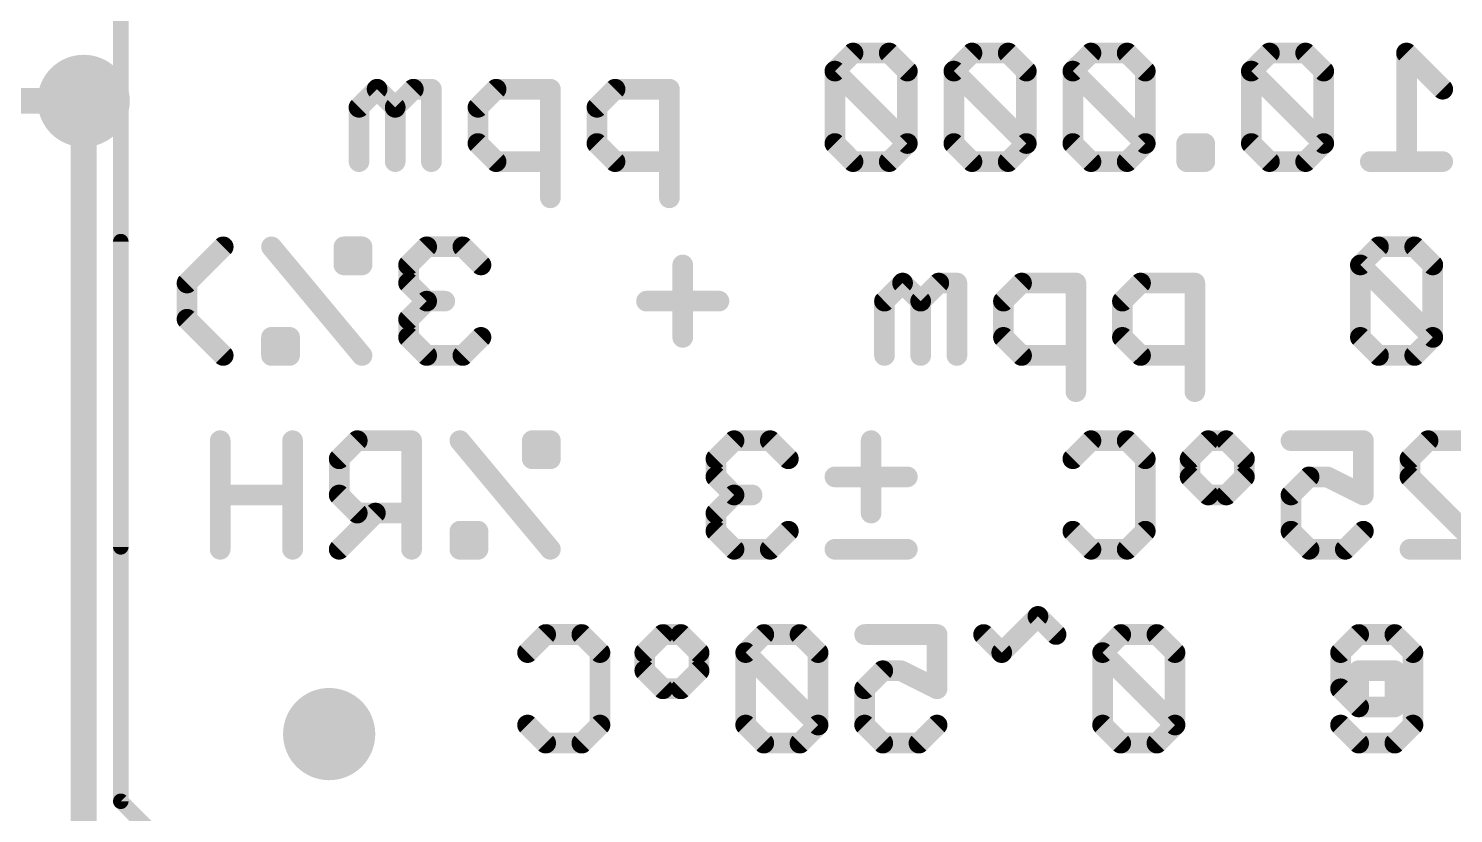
# Model space of a CAD drawing. Extents: x -8.1 to 51, y -8.2 to 25.5.
# Drawn here: x 8.47 to 22.48, y 10.52 to 18.24 of the extents above; entities that cross this region are included whole.
import ezdxf

# ---------------------------------------------------------------- set-up
doc = ezdxf.new("R2010")
doc.units = 0
for name, color, linetype in [('1', 12, 'CONTINUOUS'), ('16', 5, 'CONTINUOUS'), ('18', 110, 'CONTINUOUS'), ('21', 40, 'CONTINUOUS'), ('22', 6, 'CONTINUOUS')]:
    doc.layers.add(name, color=color, linetype=linetype)

# ---------------------------------------------------------------- blocks, each defined once
blk = doc.blocks.new('ROUNDV')
at = {"const_width": 0.5}
blk.add_lwpolyline([(0, -0.25, 1), (0, 0.25, 1), (0, -0.25)], format="xyb", dxfattribs=at)

msp = doc.modelspace()

# ---------------------------------------------------------------- linework, layer by layer
at = {"layer": '1', "const_width": 0.254}
msp.add_lwpolyline([(9.017, 17.526), (7.659, 17.526)], dxfattribs=at)
at = {"layer": '1', "const_width": 0.127}
msp.add_lwpolyline([(9.017, 17.4625, 1), (9.017, 17.5895)], format="xyb", dxfattribs=at)
at = {"layer": '16', "const_width": 0.254}
msp.add_lwpolyline([(9.017, 9.271), (9.017, 17.526)], dxfattribs=at)
at = {"layer": '16', "const_width": 0.127}
msp.add_lwpolyline([(9.0805, 17.526, 1), (8.9535, 17.526)], format="xyb", dxfattribs=at)
at = {"layer": '21', "const_width": 0.1524}
for points in [[(9.382, 19.643), (9.382, 13.143)], [(9.382, 10.643), (9.382, 16.143)], [(9.382, 10.643), (13.382, 6.643)]]:
    msp.add_lwpolyline(points, dxfattribs=at)
at = {"layer": '21', "const_width": 0.0762}
for points in [[(9.4201, 16.143, 1), (9.3439, 16.143)], [(9.3439, 13.143, 1), (9.4201, 13.143)], [(9.3439, 10.643, 1), (9.4201, 10.643)], [(9.4089, 10.6699, 1), (9.3551, 10.6161)]]:
    msp.add_lwpolyline(points, format="xyb", dxfattribs=at)
at = {"layer": '22', "const_width": 0.2032}
for points in [[(16.5788, 17.9968), (16.4009, 17.8189)], [(16.9347, 17.9968), (16.5788, 17.9968)], [(17.1127, 17.8189), (16.9347, 17.9968)], [(17.7482, 17.9968), (17.5703, 17.8189)], [(18.1041, 17.9968), (17.7482, 17.9968)], [(18.2821, 17.8189), (18.1041, 17.9968)], [(18.9176, 17.9968), (18.7396, 17.8189)], [(19.2735, 17.9968), (18.9176, 17.9968)], [(19.4515, 17.8189), (19.2735, 17.9968)], [(20.6717, 17.9968), (20.4937, 17.8189)], [(21.0276, 17.9968), (20.6717, 17.9968)], [(21.2055, 17.8189), (21.0276, 17.9968)], [(22.3749, 17.6409), (22.019, 17.9968)], [(22.019, 17.9968), (22.019, 16.9291)], [(16.4009, 17.8189), (16.4009, 17.1071)], [(17.1127, 17.1071), (16.4009, 17.8189)], [(17.1127, 17.1071), (17.1127, 17.8189)], [(17.5703, 17.8189), (17.5703, 17.1071)], [(18.2821, 17.1071), (17.5703, 17.8189)], [(18.2821, 17.1071), (18.2821, 17.8189)], [(18.7396, 17.8189), (18.7396, 17.1071)], [(19.4515, 17.1071), (18.7396, 17.8189)], [(19.4515, 17.1071), (19.4515, 17.8189)], [(20.4937, 17.8189), (20.4937, 17.1071)], [(21.2055, 17.1071), (20.4937, 17.8189)], [(21.2055, 17.1071), (21.2055, 17.8189)], [(11.9012, 17.6409), (11.7233, 17.463)], [(12.0792, 17.463), (11.9012, 17.6409)], [(12.2571, 17.6409), (12.0792, 17.463)], [(12.4351, 17.6409), (12.2571, 17.6409)], [(12.4351, 16.9291), (12.4351, 17.6409)], [(13.0706, 17.6409), (12.8927, 17.463)], [(13.6045, 17.6409), (13.0706, 17.6409)], [(13.6045, 16.5732), (13.6045, 17.6409)], [(14.24, 17.6409), (14.0621, 17.463)], [(14.7739, 17.6409), (14.24, 17.6409)], [(14.7739, 16.5732), (14.7739, 17.6409)], [(11.7233, 17.463), (11.7233, 16.9291)], [(12.0792, 17.463), (12.0792, 16.9291)], [(12.8927, 17.463), (12.8927, 17.1071)], [(14.0621, 17.463), (14.0621, 17.1071)], [(12.8927, 17.1071), (13.0706, 16.9291)], [(14.0621, 17.1071), (14.24, 16.9291)], [(16.4009, 17.1071), (16.5788, 16.9291)], [(16.9347, 16.9291), (17.1127, 17.1071)], [(17.5703, 17.1071), (17.7482, 16.9291)], [(18.1041, 16.9291), (18.2821, 17.1071)], [(18.7396, 17.1071), (18.9176, 16.9291)], [(19.2735, 16.9291), (19.4515, 17.1071)], [(20.0361, 17.1071), (19.8582, 17.1071)], [(19.8582, 17.1071), (19.8582, 16.9291)], [(20.0361, 16.9291), (20.0361, 17.1071)], [(20.4937, 17.1071), (20.6717, 16.9291)], [(21.0276, 16.9291), (21.2055, 17.1071)], [(13.0706, 16.9291), (13.6045, 16.9291)], [(14.24, 16.9291), (14.7739, 16.9291)], [(16.5788, 16.9291), (16.9347, 16.9291)], [(17.7482, 16.9291), (18.1041, 16.9291)], [(18.9176, 16.9291), (19.2735, 16.9291)], [(19.8582, 16.9291), (20.0361, 16.9291)], [(20.6717, 16.9291), (21.0276, 16.9291)], [(22.3749, 16.9291), (21.6631, 16.9291)], [(10.0327, 15.7359), (10.3886, 16.0918)], [(11.7529, 15.0241), (10.8632, 16.0918)], [(11.7529, 16.0918), (11.575, 16.0918)], [(11.575, 16.0918), (11.575, 15.9139)], [(11.7529, 15.9139), (11.7529, 16.0918)], [(12.3885, 16.0918), (12.2105, 15.9139)], [(12.7444, 16.0918), (12.3885, 16.0918)], [(12.9223, 15.9139), (12.7444, 16.0918)], [(21.7436, 16.0918), (21.5657, 15.9139)], [(22.0995, 16.0918), (21.7436, 16.0918)], [(22.2775, 15.9139), (22.0995, 16.0918)], [(11.575, 15.9139), (11.7529, 15.9139)], [(12.2105, 15.9139), (12.2105, 15.7359)], [(14.9052, 15.9139), (14.9052, 15.202)], [(21.5657, 15.9139), (21.5657, 15.202)], [(22.2775, 15.202), (21.5657, 15.9139)], [(22.2775, 15.202), (22.2775, 15.9139)], [(10.0327, 15.38), (10.0327, 15.7359)], [(12.2105, 15.7359), (12.3885, 15.558)], [(17.0661, 15.7359), (16.8881, 15.558)], [(17.244, 15.558), (17.0661, 15.7359)], [(17.422, 15.7359), (17.244, 15.558)], [(17.5999, 15.7359), (17.422, 15.7359)], [(17.5999, 15.0241), (17.5999, 15.7359)], [(18.2355, 15.7359), (18.0575, 15.558)], [(18.7693, 15.7359), (18.2355, 15.7359)], [(18.7693, 14.6682), (18.7693, 15.7359)], [(19.4048, 15.7359), (19.2269, 15.558)], [(19.9387, 15.7359), (19.4048, 15.7359)], [(19.9387, 14.6682), (19.9387, 15.7359)], [(12.3885, 15.558), (12.2105, 15.38)], [(12.3885, 15.558), (12.5664, 15.558)], [(15.2611, 15.558), (14.5493, 15.558)], [(16.8881, 15.558), (16.8881, 15.0241)], [(17.244, 15.558), (17.244, 15.0241)], [(18.0575, 15.558), (18.0575, 15.202)], [(19.2269, 15.558), (19.2269, 15.202)], [(10.3886, 15.0241), (10.0327, 15.38)], [(12.2105, 15.38), (12.2105, 15.202)], [(11.0411, 15.202), (10.8632, 15.202)], [(10.8632, 15.202), (10.8632, 15.0241)], [(11.0411, 15.0241), (11.0411, 15.202)], [(12.2105, 15.202), (12.3885, 15.0241)], [(12.7444, 15.0241), (12.9223, 15.202)], [(18.0575, 15.202), (18.2355, 15.0241)], [(19.2269, 15.202), (19.4048, 15.0241)], [(21.5657, 15.202), (21.7436, 15.0241)], [(22.0995, 15.0241), (22.2775, 15.202)], [(10.8632, 15.0241), (11.0411, 15.0241)], [(12.3885, 15.0241), (12.7444, 15.0241)], [(18.2355, 15.0241), (18.7693, 15.0241)], [(19.4048, 15.0241), (19.9387, 15.0241)], [(21.7436, 15.0241), (22.0995, 15.0241)], [(10.359, 14.1868), (10.359, 13.1191)], [(11.0708, 13.1191), (11.0708, 14.1868)], [(11.7063, 14.1868), (11.5284, 14.0089)], [(12.2402, 14.1868), (11.7063, 14.1868)], [(12.2402, 13.1191), (12.2402, 14.1868)], [(13.6045, 13.1191), (12.7147, 14.1868)], [(13.6045, 14.1868), (13.4265, 14.1868)], [(13.4265, 14.1868), (13.4265, 14.0089)], [(13.6045, 14.0089), (13.6045, 14.1868)], [(15.4094, 14.1868), (15.2315, 14.0089)], [(15.7653, 14.1868), (15.4094, 14.1868)], [(15.9433, 14.0089), (15.7653, 14.1868)], [(16.7568, 14.1868), (16.7568, 13.475)], [(18.7396, 14.0089), (18.9176, 14.1868)], [(18.9176, 14.1868), (19.2735, 14.1868)], [(19.2735, 14.1868), (19.4515, 14.0089)], [(20.07, 14.1868), (19.8921, 14.0089)], [(20.248, 14.1868), (20.07, 14.1868)], [(20.426, 14.0089), (20.248, 14.1868)], [(20.8835, 14.1868), (21.5953, 14.1868)], [(21.5953, 14.1868), (21.5953, 13.653)], [(22.0529, 14.0089), (22.2309, 14.1868)], [(22.2309, 14.1868), (22.5868, 14.1868)], [(11.5284, 14.0089), (11.5284, 13.653)], [(13.4265, 14.0089), (13.6045, 14.0089)], [(15.2315, 14.0089), (15.2315, 13.8309)], [(19.4515, 14.0089), (19.4515, 13.2971)], [(19.8921, 14.0089), (19.8921, 13.8309)], [(20.426, 13.8309), (20.426, 14.0089)], [(22.0529, 13.8309), (22.0529, 14.0089)], [(15.2315, 13.8309), (15.4094, 13.653)], [(17.1127, 13.8309), (16.4009, 13.8309)], [(19.8921, 13.8309), (20.07, 13.653)], [(20.248, 13.653), (20.426, 13.8309)], [(21.0615, 13.8309), (20.8835, 13.653)], [(21.2394, 13.8309), (21.0615, 13.8309)], [(21.5953, 13.653), (21.2394, 13.8309)], [(22.7647, 13.1191), (22.0529, 13.8309)], [(11.0708, 13.653), (10.359, 13.653)], [(11.5284, 13.653), (11.7063, 13.475)], [(15.4094, 13.653), (15.2315, 13.475)], [(15.4094, 13.653), (15.5874, 13.653)], [(20.07, 13.653), (20.248, 13.653)], [(20.8835, 13.653), (20.8835, 13.2971)], [(11.8843, 13.475), (11.5284, 13.1191)], [(11.7063, 13.475), (12.2402, 13.475)], [(15.2315, 13.475), (15.2315, 13.2971)], [(12.8927, 13.2971), (12.7147, 13.2971)], [(12.7147, 13.2971), (12.7147, 13.1191)], [(12.8927, 13.1191), (12.8927, 13.2971)], [(15.2315, 13.2971), (15.4094, 13.1191)], [(15.7653, 13.1191), (15.9433, 13.2971)], [(18.9176, 13.1191), (18.7396, 13.2971)], [(19.4515, 13.2971), (19.2735, 13.1191)], [(20.8835, 13.2971), (21.0615, 13.1191)], [(21.4174, 13.1191), (21.5953, 13.2971)], [(12.7147, 13.1191), (12.8927, 13.1191)], [(15.4094, 13.1191), (15.7653, 13.1191)], [(17.1127, 13.1191), (16.4009, 13.1191)], [(19.2735, 13.1191), (18.9176, 13.1191)], [(21.0615, 13.1191), (21.4174, 13.1191)], [(22.0529, 13.1191), (22.7647, 13.1191)], [(18.3965, 12.4598), (18.0405, 12.1039)], [(18.5744, 12.2818), (18.3965, 12.4598)], [(13.3799, 12.1039), (13.5579, 12.2818)], [(13.5579, 12.2818), (13.9138, 12.2818)], [(13.9138, 12.2818), (14.0917, 12.1039)], [(14.7103, 12.2818), (14.5324, 12.1039)], [(14.8883, 12.2818), (14.7103, 12.2818)], [(15.0662, 12.1039), (14.8883, 12.2818)], [(15.7018, 12.2818), (15.5238, 12.1039)], [(16.0577, 12.2818), (15.7018, 12.2818)], [(16.2356, 12.1039), (16.0577, 12.2818)], [(16.6932, 12.2818), (17.405, 12.2818)], [(17.405, 12.2818), (17.405, 11.748)], [(18.0405, 12.1039), (17.8626, 12.2818)], [(19.2099, 12.2818), (19.032, 12.1039)], [(19.5659, 12.2818), (19.2099, 12.2818)], [(19.7438, 12.1039), (19.5659, 12.2818)], [(21.5487, 12.2818), (21.3708, 12.1039)], [(21.9046, 12.2818), (21.5487, 12.2818)], [(22.0826, 12.1039), (21.9046, 12.2818)], [(14.0917, 12.1039), (14.0917, 11.3921)], [(14.5324, 12.1039), (14.5324, 11.9259)], [(15.0662, 11.9259), (15.0662, 12.1039)], [(15.5238, 12.1039), (15.5238, 11.3921)], [(16.2356, 11.3921), (15.5238, 12.1039)], [(16.2356, 11.3921), (16.2356, 12.1039)], [(19.032, 12.1039), (19.032, 11.3921)], [(19.7438, 11.3921), (19.032, 12.1039)], [(19.7438, 11.3921), (19.7438, 12.1039)], [(21.3708, 12.1039), (21.3708, 11.748)], [(22.0826, 11.3921), (22.0826, 12.1039)], [(14.5324, 11.9259), (14.7103, 11.748)], [(14.8883, 11.748), (15.0662, 11.9259)], [(16.8712, 11.9259), (16.6932, 11.748)], [(17.0491, 11.9259), (16.8712, 11.9259)], [(17.405, 11.748), (17.0491, 11.9259)], [(21.9046, 11.9259), (21.5487, 11.9259)], [(21.5487, 11.9259), (21.5487, 11.57)], [(21.9046, 11.57), (21.9046, 11.9259)], [(14.7103, 11.748), (14.8883, 11.748)], [(16.6932, 11.748), (16.6932, 11.3921)], [(21.3708, 11.748), (21.5487, 11.57)], [(21.5487, 11.57), (21.9046, 11.57)], [(13.5579, 11.2141), (13.3799, 11.3921)], [(14.0917, 11.3921), (13.9138, 11.2141)], [(15.5238, 11.3921), (15.7018, 11.2141)], [(16.0577, 11.2141), (16.2356, 11.3921)], [(16.6932, 11.3921), (16.8712, 11.2141)], [(17.2271, 11.2141), (17.405, 11.3921)], [(19.032, 11.3921), (19.2099, 11.2141)], [(19.5659, 11.2141), (19.7438, 11.3921)], [(21.3708, 11.3921), (21.5487, 11.2141)], [(21.9046, 11.2141), (22.0826, 11.3921)], [(13.9138, 11.2141), (13.5579, 11.2141)], [(15.7018, 11.2141), (16.0577, 11.2141)], [(16.8712, 11.2141), (17.2271, 11.2141)], [(19.2099, 11.2141), (19.5659, 11.2141)], [(21.5487, 11.2141), (21.9046, 11.2141)]]:
    msp.add_lwpolyline(points, dxfattribs=at)
at = {"layer": '22', "const_width": 0.1016}
for points in [[(16.5788, 18.0476, 1), (16.5788, 17.946)], [(16.6147, 17.9609, 1), (16.5429, 18.0327)], [(16.9706, 18.0327, 1), (16.8988, 17.9609)], [(16.9347, 17.946, 1), (16.9347, 18.0476)], [(17.7482, 18.0476, 1), (17.7482, 17.946)], [(17.7841, 17.9609, 1), (17.7123, 18.0327)], [(18.14, 18.0327, 1), (18.0682, 17.9609)], [(18.1041, 17.946, 1), (18.1041, 18.0476)], [(18.9176, 18.0476, 1), (18.9176, 17.946)], [(18.9535, 17.9609, 1), (18.8817, 18.0327)], [(19.3094, 18.0327, 1), (19.2376, 17.9609)], [(19.2735, 17.946, 1), (19.2735, 18.0476)], [(20.6717, 18.0476, 1), (20.6717, 17.946)], [(20.7076, 17.9609, 1), (20.6358, 18.0327)], [(21.0635, 18.0327, 1), (20.9917, 17.9609)], [(21.0276, 17.946, 1), (21.0276, 18.0476)], [(22.055, 18.0327, 1), (21.9831, 17.9609)], [(22.0698, 17.9968, 1), (21.9682, 17.9968)], [(16.4368, 17.8548, 1), (16.3649, 17.7829)], [(16.3649, 17.8548, 1), (16.4368, 17.7829)], [(16.4517, 17.8189, 1), (16.3501, 17.8189)], [(17.1635, 17.8189, 1), (17.0619, 17.8189)], [(17.0767, 17.7829, 1), (17.1486, 17.8548)], [(17.6062, 17.8548, 1), (17.5343, 17.7829)], [(17.5343, 17.8548, 1), (17.6062, 17.7829)], [(17.6211, 17.8189, 1), (17.5195, 17.8189)], [(18.3329, 17.8189, 1), (18.2313, 17.8189)], [(18.2461, 17.7829, 1), (18.318, 17.8548)], [(18.7904, 17.8189, 1), (18.6888, 17.8189)], [(18.7756, 17.8548, 1), (18.7037, 17.7829)], [(18.7037, 17.8548, 1), (18.7756, 17.7829)], [(19.5023, 17.8189, 1), (19.4007, 17.8189)], [(19.4155, 17.7829, 1), (19.4874, 17.8548)], [(20.5445, 17.8189, 1), (20.4429, 17.8189)], [(20.5297, 17.8548, 1), (20.4578, 17.7829)], [(20.4578, 17.8548, 1), (20.5297, 17.7829)], [(21.2563, 17.8189, 1), (21.1547, 17.8189)], [(21.1696, 17.7829, 1), (21.2415, 17.8548)], [(11.9371, 17.6768, 1), (11.8653, 17.605)], [(11.9371, 17.605, 1), (11.8653, 17.6768)], [(12.2571, 17.6917, 1), (12.2571, 17.5901)], [(12.293, 17.605, 1), (12.2212, 17.6768)], [(12.4859, 17.6409, 1), (12.3843, 17.6409)], [(12.4351, 17.5901, 1), (12.4351, 17.6917)], [(13.0706, 17.6917, 1), (13.0706, 17.5901)], [(13.1065, 17.605, 1), (13.0347, 17.6768)], [(13.6553, 17.6409, 1), (13.5537, 17.6409)], [(13.6045, 17.5901, 1), (13.6045, 17.6917)], [(14.24, 17.6917, 1), (14.24, 17.5901)], [(14.2759, 17.605, 1), (14.2041, 17.6768)], [(14.8247, 17.6409, 1), (14.7231, 17.6409)], [(14.7739, 17.5901, 1), (14.7739, 17.6917)], [(22.339, 17.605, 1), (22.4109, 17.6768)], [(11.6873, 17.4989, 1), (11.7592, 17.427)], [(11.7741, 17.463, 1), (11.6725, 17.463)], [(12.0432, 17.4989, 1), (12.1151, 17.427)], [(12.13, 17.463, 1), (12.0284, 17.463)], [(12.0432, 17.427, 1), (12.1151, 17.4989)], [(12.8567, 17.4989, 1), (12.9286, 17.427)], [(12.9435, 17.463, 1), (12.8419, 17.463)], [(14.0261, 17.4989, 1), (14.098, 17.427)], [(14.1129, 17.463, 1), (14.0113, 17.463)], [(12.9286, 17.143, 1), (12.8567, 17.0711)], [(12.8419, 17.1071, 1), (12.9435, 17.1071)], [(14.098, 17.143, 1), (14.0261, 17.0711)], [(14.0113, 17.1071, 1), (14.1129, 17.1071)], [(16.4368, 17.143, 1), (16.3649, 17.0711)], [(16.3501, 17.1071, 1), (16.4517, 17.1071)], [(17.0619, 17.1071, 1), (17.1635, 17.1071)], [(17.1486, 17.0711, 1), (17.0767, 17.143)], [(17.0767, 17.0711, 1), (17.1486, 17.143)], [(17.6062, 17.143, 1), (17.5343, 17.0711)], [(17.5195, 17.1071, 1), (17.6211, 17.1071)], [(18.2313, 17.1071, 1), (18.3329, 17.1071)], [(18.318, 17.0711, 1), (18.2461, 17.143)], [(18.2461, 17.0711, 1), (18.318, 17.143)], [(18.7756, 17.143, 1), (18.7037, 17.0711)], [(18.6888, 17.1071, 1), (18.7904, 17.1071)], [(19.4007, 17.1071, 1), (19.5023, 17.1071)], [(19.4874, 17.0711, 1), (19.4155, 17.143)], [(19.4155, 17.0711, 1), (19.4874, 17.143)], [(19.909, 17.1071, 1), (19.8074, 17.1071)], [(19.8582, 17.1578, 1), (19.8582, 17.0563)], [(20.0869, 17.1071, 1), (19.9854, 17.1071)], [(20.0361, 17.0563, 1), (20.0361, 17.1578)], [(20.5297, 17.143, 1), (20.4578, 17.0711)], [(20.4429, 17.1071, 1), (20.5445, 17.1071)], [(21.1547, 17.1071, 1), (21.2563, 17.1071)], [(21.2415, 17.0711, 1), (21.1696, 17.143)], [(21.1696, 17.0711, 1), (21.2415, 17.143)], [(11.6725, 16.9291, 1), (11.7741, 16.9291)], [(12.0284, 16.9291, 1), (12.13, 16.9291)], [(12.3843, 16.9291, 1), (12.4859, 16.9291)], [(13.0706, 16.9799, 1), (13.0706, 16.8783)], [(13.0347, 16.8932, 1), (13.1065, 16.965)], [(13.6045, 16.8783, 1), (13.6045, 16.9799)], [(14.24, 16.9799, 1), (14.24, 16.8783)], [(14.2041, 16.8932, 1), (14.2759, 16.965)], [(14.7739, 16.8783, 1), (14.7739, 16.9799)], [(16.5788, 16.9799, 1), (16.5788, 16.8783)], [(16.5429, 16.8932, 1), (16.6147, 16.965)], [(16.8988, 16.965, 1), (16.9706, 16.8932)], [(16.9347, 16.8783, 1), (16.9347, 16.9799)], [(17.7482, 16.9799, 1), (17.7482, 16.8783)], [(17.7123, 16.8932, 1), (17.7841, 16.965)], [(18.0682, 16.965, 1), (18.14, 16.8932)], [(18.1041, 16.8783, 1), (18.1041, 16.9799)], [(18.9176, 16.9799, 1), (18.9176, 16.8783)], [(18.8817, 16.8932, 1), (18.9535, 16.965)], [(19.2376, 16.965, 1), (19.3094, 16.8932)], [(19.2735, 16.8783, 1), (19.2735, 16.9799)], [(19.8582, 16.9799, 1), (19.8582, 16.8783)], [(19.8074, 16.9291, 1), (19.909, 16.9291)], [(19.9854, 16.9291, 1), (20.0869, 16.9291)], [(20.0361, 16.8783, 1), (20.0361, 16.9799)], [(20.6717, 16.9799, 1), (20.6717, 16.8783)], [(20.6358, 16.8932, 1), (20.7076, 16.965)], [(20.9917, 16.965, 1), (21.0635, 16.8932)], [(21.0276, 16.8783, 1), (21.0276, 16.9799)], [(21.6631, 16.9799, 1), (21.6631, 16.8783)], [(21.9682, 16.9291, 1), (22.0698, 16.9291)], [(22.3749, 16.8783, 1), (22.3749, 16.9799)], [(13.5537, 16.5732, 1), (13.6553, 16.5732)], [(14.7231, 16.5732, 1), (14.8247, 16.5732)], [(10.4245, 16.0559, 1), (10.3527, 16.1277)], [(10.9022, 16.1243, 1), (10.8241, 16.0593)], [(11.575, 16.1426, 1), (11.575, 16.041)], [(11.6258, 16.0918, 1), (11.5242, 16.0918)], [(11.8037, 16.0918, 1), (11.7021, 16.0918)], [(11.7529, 16.041, 1), (11.7529, 16.1426)], [(12.3885, 16.1426, 1), (12.3885, 16.041)], [(12.4244, 16.0559, 1), (12.3525, 16.1277)], [(12.7803, 16.1277, 1), (12.7085, 16.0559)], [(12.7444, 16.041, 1), (12.7444, 16.1426)], [(21.7436, 16.1426, 1), (21.7436, 16.041)], [(21.7796, 16.0559, 1), (21.7077, 16.1277)], [(22.1355, 16.1277, 1), (22.0636, 16.0559)], [(22.0995, 16.041, 1), (22.0995, 16.1426)], [(11.575, 15.9647, 1), (11.575, 15.8631)], [(11.7529, 15.8631, 1), (11.7529, 15.9647)], [(12.2613, 15.9139, 1), (12.1597, 15.9139)], [(12.1746, 15.9498, 1), (12.2464, 15.8779)], [(12.8864, 15.8779, 1), (12.9582, 15.9498)], [(14.956, 15.9139, 1), (14.8544, 15.9139)], [(21.6165, 15.9139, 1), (21.5149, 15.9139)], [(21.6016, 15.9498, 1), (21.5298, 15.8779)], [(21.5298, 15.9498, 1), (21.6016, 15.8779)], [(22.3283, 15.9139, 1), (22.2267, 15.9139)], [(22.2416, 15.8779, 1), (22.3134, 15.9498)], [(10.0835, 15.7359, 1), (9.9819, 15.7359)], [(11.5242, 15.9139, 1), (11.6258, 15.9139)], [(11.7021, 15.9139, 1), (11.8037, 15.9139)], [(12.2464, 15.7718, 1), (12.1746, 15.7)], [(17.102, 15.7718, 1), (17.0301, 15.7)], [(17.102, 15.7, 1), (17.0301, 15.7718)], [(17.422, 15.7867, 1), (17.422, 15.6851)], [(17.4579, 15.7, 1), (17.386, 15.7718)], [(17.6507, 15.7359, 1), (17.5491, 15.7359)], [(17.5999, 15.6851, 1), (17.5999, 15.7867)], [(18.2355, 15.7867, 1), (18.2355, 15.6851)], [(18.2714, 15.7, 1), (18.1995, 15.7718)], [(18.8201, 15.7359, 1), (18.7185, 15.7359)], [(18.7693, 15.6851, 1), (18.7693, 15.7867)], [(19.4048, 15.7867, 1), (19.4048, 15.6851)], [(19.4408, 15.7, 1), (19.3689, 15.7718)], [(19.9895, 15.7359, 1), (19.8879, 15.7359)], [(19.9387, 15.6851, 1), (19.9387, 15.7867)], [(9.9968, 15.7718, 1), (10.0686, 15.7)], [(12.1597, 15.7359, 1), (12.2613, 15.7359)], [(12.3885, 15.6088, 1), (12.3885, 15.5072)], [(12.4244, 15.522, 1), (12.3525, 15.5939)], [(12.3525, 15.522, 1), (12.4244, 15.5939)], [(12.5664, 15.5072, 1), (12.5664, 15.6088)], [(14.5493, 15.6088, 1), (14.5493, 15.5072)], [(15.2611, 15.5072, 1), (15.2611, 15.6088)], [(16.9389, 15.558, 1), (16.8373, 15.558)], [(16.8522, 15.5939, 1), (16.924, 15.522)], [(17.2948, 15.558, 1), (17.1932, 15.558)], [(17.2081, 15.5939, 1), (17.2799, 15.522)], [(17.2081, 15.522, 1), (17.2799, 15.5939)], [(18.1083, 15.558, 1), (18.0067, 15.558)], [(18.0216, 15.5939, 1), (18.0934, 15.522)], [(19.2777, 15.558, 1), (19.1761, 15.558)], [(19.191, 15.5939, 1), (19.2628, 15.522)], [(10.0686, 15.4159, 1), (9.9968, 15.3441)], [(9.9819, 15.38, 1), (10.0835, 15.38)], [(12.2613, 15.38, 1), (12.1597, 15.38)], [(12.1746, 15.4159, 1), (12.2464, 15.3441)], [(10.8632, 15.2529, 1), (10.8632, 15.1512)], [(10.914, 15.202, 1), (10.8124, 15.202)], [(11.0919, 15.202, 1), (10.9903, 15.202)], [(11.0411, 15.1512, 1), (11.0411, 15.2529)], [(12.2464, 15.238, 1), (12.1746, 15.1661)], [(12.9582, 15.1661, 1), (12.8864, 15.238)], [(18.0934, 15.238, 1), (18.0216, 15.1661)], [(19.2628, 15.238, 1), (19.191, 15.1661)], [(21.6016, 15.238, 1), (21.5298, 15.1661)], [(22.3134, 15.1661, 1), (22.2416, 15.238)], [(22.2416, 15.1661, 1), (22.3134, 15.238)], [(12.1597, 15.202, 1), (12.2613, 15.202)], [(14.8544, 15.202, 1), (14.956, 15.202)], [(18.0067, 15.202, 1), (18.1083, 15.202)], [(19.1761, 15.202, 1), (19.2777, 15.202)], [(21.5149, 15.202, 1), (21.6165, 15.202)], [(22.2267, 15.202, 1), (22.3283, 15.202)], [(10.3527, 14.9882, 1), (10.4245, 15.06)], [(10.8632, 15.0749, 1), (10.8632, 14.9733)], [(10.8124, 15.0241, 1), (10.914, 15.0241)], [(10.9903, 15.0241, 1), (11.0919, 15.0241)], [(11.0411, 14.9733, 1), (11.0411, 15.0749)], [(11.7139, 14.9916, 1), (11.792, 15.0566)], [(12.3885, 15.0749, 1), (12.3885, 14.9733)], [(12.3525, 14.9882, 1), (12.4244, 15.06)], [(12.7085, 15.06, 1), (12.7803, 14.9882)], [(12.7444, 14.9733, 1), (12.7444, 15.0749)], [(16.8373, 15.0241, 1), (16.9389, 15.0241)], [(17.1932, 15.0241, 1), (17.2948, 15.0241)], [(17.5491, 15.0241, 1), (17.6507, 15.0241)], [(18.2355, 15.0749, 1), (18.2355, 14.9733)], [(18.1995, 14.9882, 1), (18.2714, 15.06)], [(18.7693, 14.9733, 1), (18.7693, 15.0749)], [(19.4048, 15.0749, 1), (19.4048, 14.9733)], [(19.3689, 14.9882, 1), (19.4408, 15.06)], [(19.9387, 14.9733, 1), (19.9387, 15.0749)], [(21.7436, 15.0749, 1), (21.7436, 14.9733)], [(21.7077, 14.9882, 1), (21.7796, 15.06)], [(22.0636, 15.06, 1), (22.1355, 14.9882)], [(22.0995, 14.9733, 1), (22.0995, 15.0749)], [(18.7185, 14.6682, 1), (18.8201, 14.6682)], [(19.8879, 14.6682, 1), (19.9895, 14.6682)], [(10.4098, 14.1868, 1), (10.3082, 14.1868)], [(11.1216, 14.1868, 1), (11.02, 14.1868)], [(11.7063, 14.2376, 1), (11.7063, 14.136)], [(11.7422, 14.1509, 1), (11.6704, 14.2227)], [(12.291, 14.1868, 1), (12.1894, 14.1868)], [(12.2402, 14.136, 1), (12.2402, 14.2376)], [(12.7537, 14.2193, 1), (12.6757, 14.1543)], [(13.4265, 14.2376, 1), (13.4265, 14.136)], [(13.4773, 14.1868, 1), (13.3757, 14.1868)], [(13.6553, 14.1868, 1), (13.5537, 14.1868)], [(13.6045, 14.136, 1), (13.6045, 14.2376)], [(15.4094, 14.2376, 1), (15.4094, 14.136)], [(15.4453, 14.1509, 1), (15.3735, 14.2227)], [(15.8012, 14.2227, 1), (15.7294, 14.1509)], [(15.7653, 14.136, 1), (15.7653, 14.2376)], [(16.8076, 14.1868, 1), (16.706, 14.1868)], [(18.9176, 14.2376, 1), (18.9176, 14.136)], [(18.9535, 14.1509, 1), (18.8817, 14.2227)], [(19.3094, 14.2227, 1), (19.2376, 14.1509)], [(19.2735, 14.136, 1), (19.2735, 14.2376)], [(20.07, 14.2376, 1), (20.07, 14.136)], [(20.106, 14.1509, 1), (20.0341, 14.2227)], [(20.2839, 14.2227, 1), (20.2121, 14.1509)], [(20.248, 14.136, 1), (20.248, 14.2376)], [(20.8835, 14.2376, 1), (20.8835, 14.136)], [(21.6461, 14.1868, 1), (21.5445, 14.1868)], [(21.5953, 14.136, 1), (21.5953, 14.2376)], [(22.2309, 14.2376, 1), (22.2309, 14.136)], [(22.2668, 14.1509, 1), (22.195, 14.2227)], [(11.4924, 14.0448, 1), (11.5643, 13.9729)], [(11.5792, 14.0089, 1), (11.4776, 14.0089)], [(13.4265, 14.0597, 1), (13.4265, 13.9581)], [(13.3757, 14.0089, 1), (13.4773, 14.0089)], [(13.5537, 14.0089, 1), (13.6553, 14.0089)], [(13.6045, 13.9581, 1), (13.6045, 14.0597)], [(15.1955, 14.0448, 1), (15.2674, 13.9729)], [(15.2823, 14.0089, 1), (15.1807, 14.0089)], [(15.9073, 13.9729, 1), (15.9792, 14.0448)], [(18.7037, 14.0448, 1), (18.7756, 13.9729)], [(19.5023, 14.0089, 1), (19.4007, 14.0089)], [(19.4155, 13.9729, 1), (19.4874, 14.0448)], [(19.9429, 14.0089, 1), (19.8413, 14.0089)], [(19.8562, 14.0448, 1), (19.928, 13.9729)], [(20.4767, 14.0089, 1), (20.3752, 14.0089)], [(20.39, 13.9729, 1), (20.4619, 14.0448)], [(22.1037, 14.0089, 1), (22.0021, 14.0089)], [(22.017, 14.0448, 1), (22.0889, 13.9729)], [(15.2674, 13.8668, 1), (15.1955, 13.795)], [(15.1807, 13.8309, 1), (15.2823, 13.8309)], [(16.4009, 13.8817, 1), (16.4009, 13.7801)], [(17.1127, 13.7801, 1), (17.1127, 13.8817)], [(19.928, 13.8668, 1), (19.8562, 13.795)], [(19.8413, 13.8309, 1), (19.9429, 13.8309)], [(20.3752, 13.8309, 1), (20.4767, 13.8309)], [(20.4619, 13.795, 1), (20.39, 13.8668)], [(21.0615, 13.8817, 1), (21.0615, 13.7801)], [(21.0974, 13.795, 1), (21.0256, 13.8668)], [(21.2622, 13.8763, 1), (21.2167, 13.7855)], [(21.2394, 13.7801, 1), (21.2394, 13.8817)], [(22.0889, 13.8668, 1), (22.017, 13.795)], [(22.0021, 13.8309, 1), (22.1037, 13.8309)], [(10.359, 13.7038, 1), (10.359, 13.6022)], [(11.0708, 13.6022, 1), (11.0708, 13.7038)], [(11.5643, 13.6889, 1), (11.4924, 13.617)], [(15.4094, 13.7038, 1), (15.4094, 13.6022)], [(15.4453, 13.617, 1), (15.3735, 13.6889)], [(15.3735, 13.617, 1), (15.4453, 13.6889)], [(15.5874, 13.6022, 1), (15.5874, 13.7038)], [(20.07, 13.7038, 1), (20.07, 13.6022)], [(20.0341, 13.617, 1), (20.106, 13.6889)], [(20.2121, 13.6889, 1), (20.2839, 13.617)], [(20.248, 13.6022, 1), (20.248, 13.7038)], [(20.9343, 13.653, 1), (20.8327, 13.653)], [(20.8476, 13.6889, 1), (20.9195, 13.617)], [(21.5726, 13.6075, 1), (21.6181, 13.6984)], [(11.4776, 13.653, 1), (11.5792, 13.653)], [(21.5445, 13.653, 1), (21.6461, 13.653)], [(11.7063, 13.5258, 1), (11.7063, 13.4242)], [(11.6704, 13.4391, 1), (11.7422, 13.5109)], [(11.9202, 13.4391, 1), (11.8483, 13.5109)], [(12.2402, 13.4242, 1), (12.2402, 13.5258)], [(15.1955, 13.5109, 1), (15.2674, 13.4391)], [(15.2823, 13.475, 1), (15.1807, 13.475)], [(16.706, 13.475, 1), (16.8076, 13.475)], [(12.7147, 13.3479, 1), (12.7147, 13.2462)], [(12.7655, 13.2971, 1), (12.6639, 13.2971)], [(12.9435, 13.2971, 1), (12.8419, 13.2971)], [(12.8927, 13.2462, 1), (12.8927, 13.3479)], [(15.2674, 13.333, 1), (15.1955, 13.2611)], [(15.1807, 13.2971, 1), (15.2823, 13.2971)], [(15.9792, 13.2611, 1), (15.9073, 13.333)], [(18.7756, 13.333, 1), (18.7037, 13.2611)], [(19.4007, 13.2971, 1), (19.5023, 13.2971)], [(19.4874, 13.2611, 1), (19.4155, 13.333)], [(20.9195, 13.333, 1), (20.8476, 13.2611)], [(20.8327, 13.2971, 1), (20.9343, 13.2971)], [(21.6313, 13.2611, 1), (21.5594, 13.333)], [(10.3082, 13.1191, 1), (10.4098, 13.1191)], [(11.02, 13.1191, 1), (11.1216, 13.1191)], [(11.4924, 13.155, 1), (11.5643, 13.0832)], [(12.1894, 13.1191, 1), (12.291, 13.1191)], [(12.7147, 13.1699, 1), (12.7147, 13.0683)], [(12.6639, 13.1191, 1), (12.7655, 13.1191)], [(12.8419, 13.1191, 1), (12.9435, 13.1191)], [(12.8927, 13.0683, 1), (12.8927, 13.1699)], [(13.5654, 13.0866, 1), (13.6435, 13.1516)], [(15.4094, 13.1699, 1), (15.4094, 13.0683)], [(15.3735, 13.0832, 1), (15.4453, 13.155)], [(15.7294, 13.155, 1), (15.8012, 13.0832)], [(15.7653, 13.0683, 1), (15.7653, 13.1699)], [(16.4009, 13.1699, 1), (16.4009, 13.0683)], [(17.1127, 13.0683, 1), (17.1127, 13.1699)], [(18.9176, 13.1699, 1), (18.9176, 13.0683)], [(18.8817, 13.0832, 1), (18.9535, 13.155)], [(19.2376, 13.155, 1), (19.3094, 13.0832)], [(19.2735, 13.0683, 1), (19.2735, 13.1699)], [(21.0615, 13.1699, 1), (21.0615, 13.0683)], [(21.0256, 13.0832, 1), (21.0974, 13.155)], [(21.3815, 13.155, 1), (21.4533, 13.0832)], [(21.4174, 13.0683, 1), (21.4174, 13.1699)], [(22.0529, 13.1699, 1), (22.0529, 13.0683)], [(18.4324, 12.4957, 1), (18.3605, 12.4238)], [(18.4324, 12.4238, 1), (18.3605, 12.4957)], [(13.5579, 12.3326, 1), (13.5579, 12.231)], [(13.5938, 12.2459, 1), (13.5219, 12.3177)], [(13.9497, 12.3177, 1), (13.8778, 12.2459)], [(13.9138, 12.231, 1), (13.9138, 12.3326)], [(14.7103, 12.3326, 1), (14.7103, 12.231)], [(14.7462, 12.2459, 1), (14.6744, 12.3177)], [(14.9242, 12.3177, 1), (14.8523, 12.2459)], [(14.8883, 12.231, 1), (14.8883, 12.3326)], [(15.7018, 12.3326, 1), (15.7018, 12.231)], [(15.7377, 12.2459, 1), (15.6658, 12.3177)], [(16.0936, 12.3177, 1), (16.0217, 12.2459)], [(16.0577, 12.231, 1), (16.0577, 12.3326)], [(16.6932, 12.3326, 1), (16.6932, 12.231)], [(17.4558, 12.2818, 1), (17.3542, 12.2818)], [(17.405, 12.231, 1), (17.405, 12.3326)], [(17.8985, 12.3177, 1), (17.8267, 12.2459)], [(18.5385, 12.2459, 1), (18.6103, 12.3177)], [(19.2099, 12.3326, 1), (19.2099, 12.231)], [(19.2459, 12.2459, 1), (19.174, 12.3177)], [(19.6018, 12.3177, 1), (19.5299, 12.2459)], [(19.5659, 12.231, 1), (19.5659, 12.3326)], [(21.5487, 12.3326, 1), (21.5487, 12.231)], [(21.5847, 12.2459, 1), (21.5128, 12.3177)], [(21.9406, 12.3177, 1), (21.8687, 12.2459)], [(21.9046, 12.231, 1), (21.9046, 12.3326)], [(13.344, 12.1398, 1), (13.4158, 12.0679)], [(14.1425, 12.1039, 1), (14.0409, 12.1039)], [(14.0558, 12.0679, 1), (14.1276, 12.1398)], [(14.4964, 12.1398, 1), (14.5683, 12.0679)], [(14.5832, 12.1039, 1), (14.4816, 12.1039)], [(15.117, 12.1039, 1), (15.0154, 12.1039)], [(15.0303, 12.0679, 1), (15.1021, 12.1398)], [(15.5746, 12.1039, 1), (15.473, 12.1039)], [(15.5597, 12.1398, 1), (15.4879, 12.0679)], [(15.4879, 12.1398, 1), (15.5597, 12.0679)], [(16.2864, 12.1039, 1), (16.1848, 12.1039)], [(16.1997, 12.0679, 1), (16.2715, 12.1398)], [(18.0046, 12.1398, 1), (18.0765, 12.0679)], [(18.0046, 12.0679, 1), (18.0765, 12.1398)], [(19.0828, 12.1039, 1), (18.9812, 12.1039)], [(19.0679, 12.1398, 1), (18.9961, 12.0679)], [(18.9961, 12.1398, 1), (19.0679, 12.0679)], [(19.7946, 12.1039, 1), (19.693, 12.1039)], [(19.7079, 12.0679, 1), (19.7797, 12.1398)], [(21.4216, 12.1039, 1), (21.32, 12.1039)], [(21.3349, 12.1398, 1), (21.4067, 12.0679)], [(22.1334, 12.1039, 1), (22.0318, 12.1039)], [(22.0467, 12.0679, 1), (22.1185, 12.1398)], [(14.5683, 11.9618, 1), (14.4964, 11.89)], [(14.4816, 11.9259, 1), (14.5832, 11.9259)], [(15.0154, 11.9259, 1), (15.117, 11.9259)], [(15.1021, 11.89, 1), (15.0303, 11.9618)], [(16.8712, 11.9767, 1), (16.8712, 11.8751)], [(16.9071, 11.89, 1), (16.8352, 11.9618)], [(17.0718, 11.9713, 1), (17.0264, 11.8805)], [(17.0491, 11.8751, 1), (17.0491, 11.9767)], [(21.5487, 11.9767, 1), (21.5487, 11.8751)], [(21.5995, 11.9259, 1), (21.4979, 11.9259)], [(21.9554, 11.9259, 1), (21.8538, 11.9259)], [(21.9046, 11.8751, 1), (21.9046, 11.9767)], [(14.7103, 11.7988, 1), (14.7103, 11.6972)], [(14.6744, 11.712, 1), (14.7462, 11.7839)], [(14.8523, 11.7839, 1), (14.9242, 11.712)], [(14.8883, 11.6972, 1), (14.8883, 11.7988)], [(16.744, 11.748, 1), (16.6424, 11.748)], [(16.6573, 11.7839, 1), (16.7291, 11.712)], [(17.3542, 11.748, 1), (17.4558, 11.748)], [(17.3823, 11.7025, 1), (17.4277, 11.7934)], [(21.4067, 11.7839, 1), (21.3349, 11.712)], [(21.32, 11.748, 1), (21.4216, 11.748)], [(21.5487, 11.6208, 1), (21.5487, 11.5192)], [(21.5128, 11.5341, 1), (21.5847, 11.6059)], [(21.9046, 11.5192, 1), (21.9046, 11.6208)], [(13.4158, 11.428, 1), (13.344, 11.3561)], [(14.1276, 11.3561, 1), (14.0558, 11.428)], [(15.5597, 11.428, 1), (15.4879, 11.3561)], [(16.2715, 11.3561, 1), (16.1997, 11.428)], [(16.7291, 11.428, 1), (16.6573, 11.3561)], [(17.4409, 11.3561, 1), (17.3691, 11.428)], [(19.0679, 11.428, 1), (18.9961, 11.3561)], [(19.7797, 11.3561, 1), (19.7079, 11.428)], [(21.4067, 11.428, 1), (21.3349, 11.3561)], [(21.4979, 11.57, 1), (21.5995, 11.57)], [(21.8538, 11.57, 1), (21.9554, 11.57)], [(22.1185, 11.3561, 1), (22.0467, 11.428)], [(14.0409, 11.3921, 1), (14.1425, 11.3921)], [(15.473, 11.3921, 1), (15.5746, 11.3921)], [(16.1848, 11.3921, 1), (16.2864, 11.3921)], [(16.1997, 11.3561, 1), (16.2715, 11.428)], [(16.6424, 11.3921, 1), (16.744, 11.3921)], [(18.9812, 11.3921, 1), (19.0828, 11.3921)], [(19.693, 11.3921, 1), (19.7946, 11.3921)], [(19.7079, 11.3561, 1), (19.7797, 11.428)], [(22.0318, 11.3921, 1), (22.1334, 11.3921)], [(13.5579, 11.2649, 1), (13.5579, 11.1633)], [(13.5219, 11.1782, 1), (13.5938, 11.25)], [(13.8778, 11.25, 1), (13.9497, 11.1782)], [(13.9138, 11.1633, 1), (13.9138, 11.2649)], [(15.7018, 11.2649, 1), (15.7018, 11.1633)], [(15.6658, 11.1782, 1), (15.7377, 11.25)], [(16.0217, 11.25, 1), (16.0936, 11.1782)], [(16.0577, 11.1633, 1), (16.0577, 11.2649)], [(16.8712, 11.2649, 1), (16.8712, 11.1633)], [(16.8352, 11.1782, 1), (16.9071, 11.25)], [(17.1911, 11.25, 1), (17.263, 11.1782)], [(17.2271, 11.1633, 1), (17.2271, 11.2649)], [(19.2099, 11.2649, 1), (19.2099, 11.1633)], [(19.174, 11.1782, 1), (19.2459, 11.25)], [(19.5299, 11.25, 1), (19.6018, 11.1782)], [(19.5659, 11.1633, 1), (19.5659, 11.2649)], [(21.5487, 11.2649, 1), (21.5487, 11.1633)], [(21.5128, 11.1782, 1), (21.5847, 11.25)], [(21.8687, 11.25, 1), (21.9406, 11.1782)], [(21.9046, 11.1633, 1), (21.9046, 11.2649)]]:
    msp.add_lwpolyline(points, format="xyb", dxfattribs=at)

# ---------------------------------------------------------------- block references
at = {"layer": '18', "xscale": 0.9064, "yscale": 0.9064}
for p in [(9.017, 17.526), (9.017, 17.526), (11.43, 11.303), (11.43, 11.303)]:
    msp.add_blockref('ROUNDV', p, dxfattribs=at)

doc.saveas('drawing.dxf')
